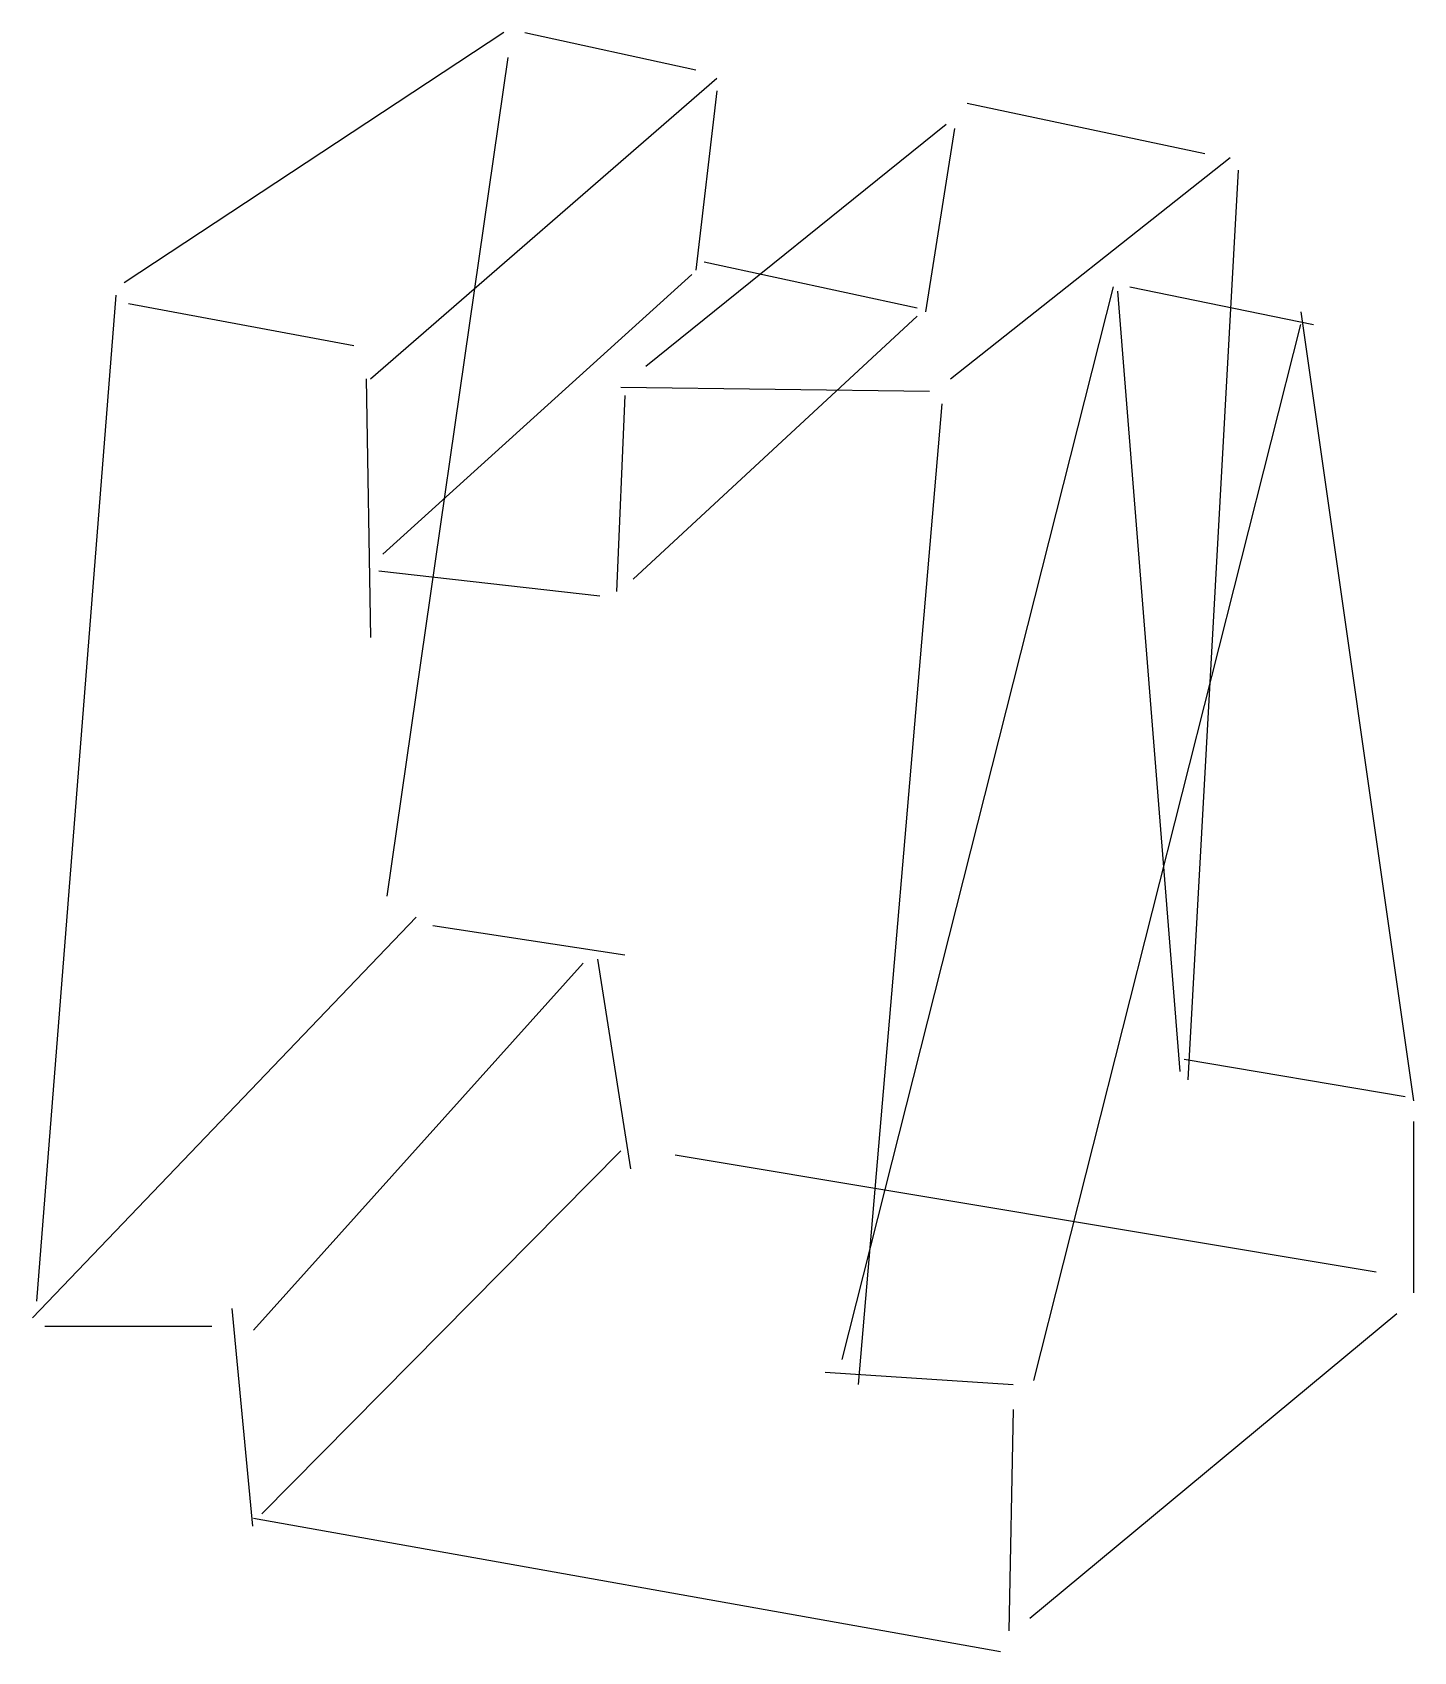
# Model space of a CAD drawing. Header units: metres. Extents: x -91 to 53, y -301 to -132.
import ezdxf

# ---------------------------------------------------------------- set-up
doc = ezdxf.new("R2010")
doc.units = ezdxf.units.M

msp = doc.modelspace()

# ---------------------------------------------------------------- linework, layer by layer
at = {"color": 0, "linetype": 'CONTINUOUS'}
for p, q in [((-42.200394, -132.339274), (-81.858596, -158.487539)), ((-40.021372, -132.339274), (-22.153391, -136.261514)), ((-54.402918, -222.550789), (-41.76459, -134.954101)), ((-56.146136, -168.511041), (-19.974369, -137.133123)), ((-19.974369, -138.440536), (-22.153391, -157.180126)), ((6.173896, -139.74795), (31.014748, -144.977603)), ((-27.383044, -167.203628), (3.994874, -141.926972)), ((4.866483, -142.362776), (1.815852, -161.53817)), ((4.430678, -168.511041), (33.629574, -145.413407)), ((29.27153, -241.726183), (34.501183, -146.72082)), ((-21.281782, -156.308517), (0.944243, -161.102366)), ((-54.838722, -186.814826), (-22.589196, -157.615931)), ((21.42705, -158.923344), (-6.900237, -270.925079)), ((23.170268, -158.923344), (42.345662, -162.845584)), ((-82.730205, -159.794953), (-91.010489, -264.823817)), ((21.862855, -159.359148), (28.399921, -240.854574)), ((-81.422792, -160.666562), (-57.889353, -165.024606)), ((-28.690457, -189.429653), (0.944243, -161.973975)), ((41.038249, -161.53817), (52.804968, -243.905205)), ((13.146767, -273.104101), (41.038249, -162.845584)), ((-56.58194, -168.511041), (-56.146136, -195.530915)), ((-29.562066, -170.254259), (-30.433675, -190.737066)), ((-29.997871, -169.38265), (2.251656, -169.818454)), ((-5.157019, -273.539905), (3.559069, -171.125868)), ((-55.274527, -188.558044), (-32.176893, -191.172871)), ((-91.446293, -266.567035), (-51.352287, -224.729811)), ((-49.609069, -225.60142), (-29.562066, -228.65205)), ((-68.348659, -267.874448), (-33.92011, -229.523659)), ((-32.41028, -229.116613), (-28.976938, -251.004171)), ((28.835726, -239.547161), (51.93336, -243.469401)), ((52.804968, -246.084227), (52.804968, -263.952208)), ((-67.47705, -287.049842), (-29.997871, -249.134858)), ((-24.332413, -249.570662), (48.882729, -261.773186)), ((-70.606215, -265.595877), (-68.460376, -288.34177)), ((12.710962, -297.944953), (51.061751, -266.13123)), ((-90.13888, -267.438644), (-72.706703, -267.438644)), ((-8.643454, -272.232492), (10.967744, -273.539905)), ((10.967744, -276.154732), (10.53194, -299.252366)), ((-68.348659, -287.485647), (9.660331, -301.431388))]:
    msp.add_line(p, q, dxfattribs=at)

doc.saveas('drawing.dxf')
